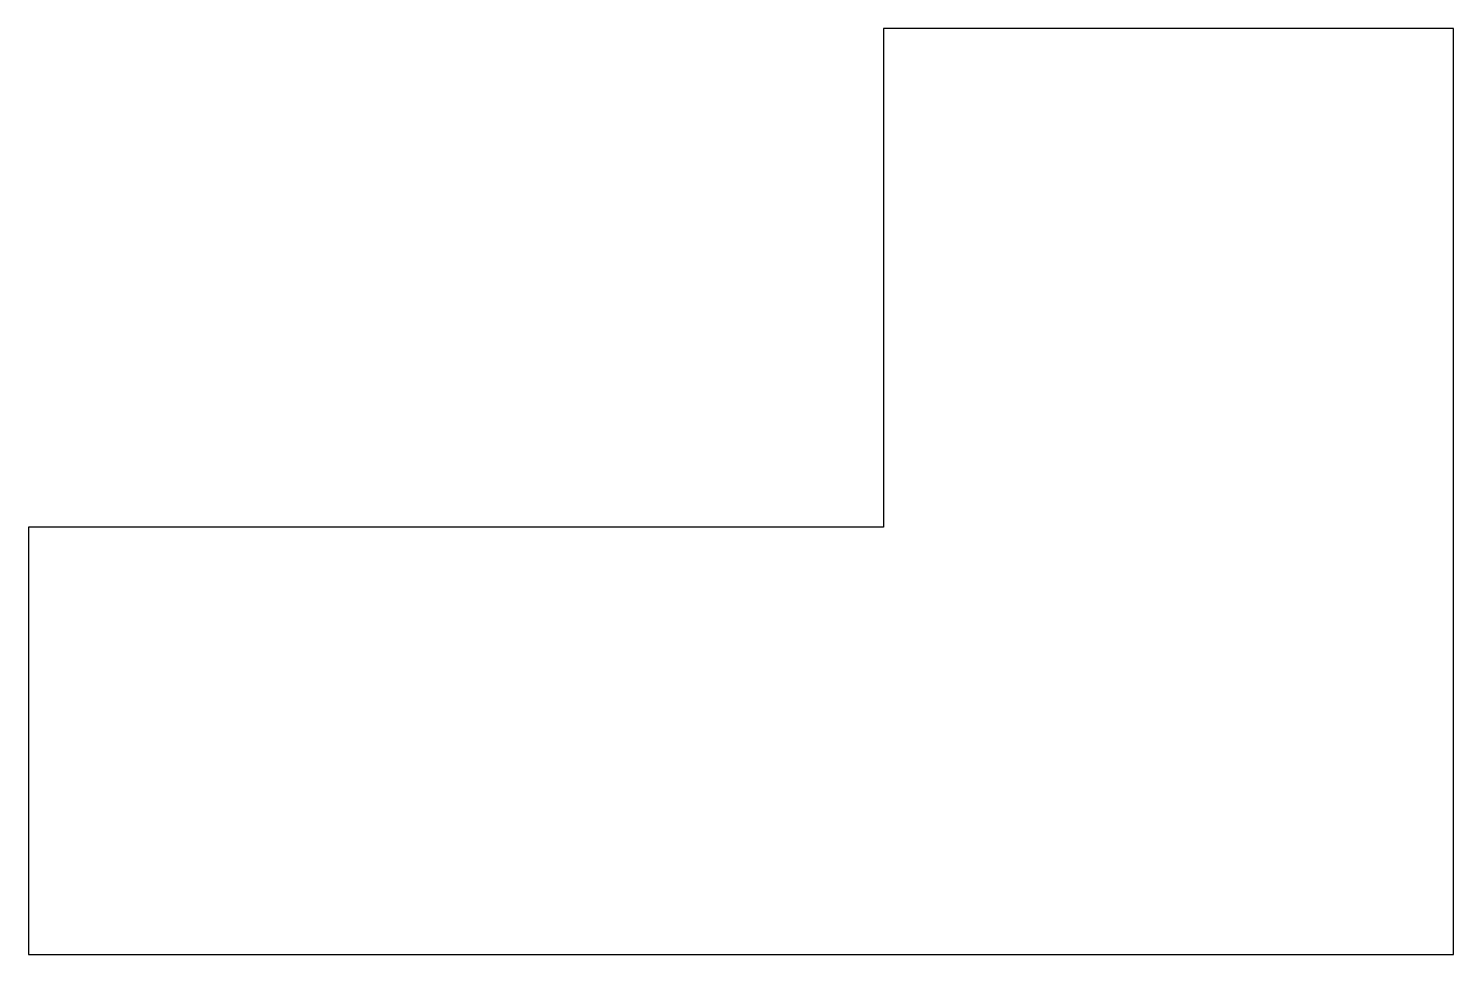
# Model space of a CAD drawing. Header units: inches. Extents: x 0 to 2, y 0 to 1.3.
import ezdxf

# ---------------------------------------------------------------- set-up
doc = ezdxf.new("R2010")
doc.units = ezdxf.units.IN
doc.header["$MEASUREMENT"] = 0

msp = doc.modelspace()

# ---------------------------------------------------------------- linework, layer by layer
at = {"color": 7, "linetype": 'Continuous', "lineweight": 25}
for p, q in [((1.2, 1.3), (1.2, 0.6)), ((2, 1.3), (1.2, 1.3)), ((2, 0), (2, 1.3)), ((0, 0.6), (0, 0)), ((1.2, 0.6), (0, 0.6)), ((0, 0), (2, 0))]:
    msp.add_line(p, q, dxfattribs=at)

doc.saveas('drawing.dxf')
